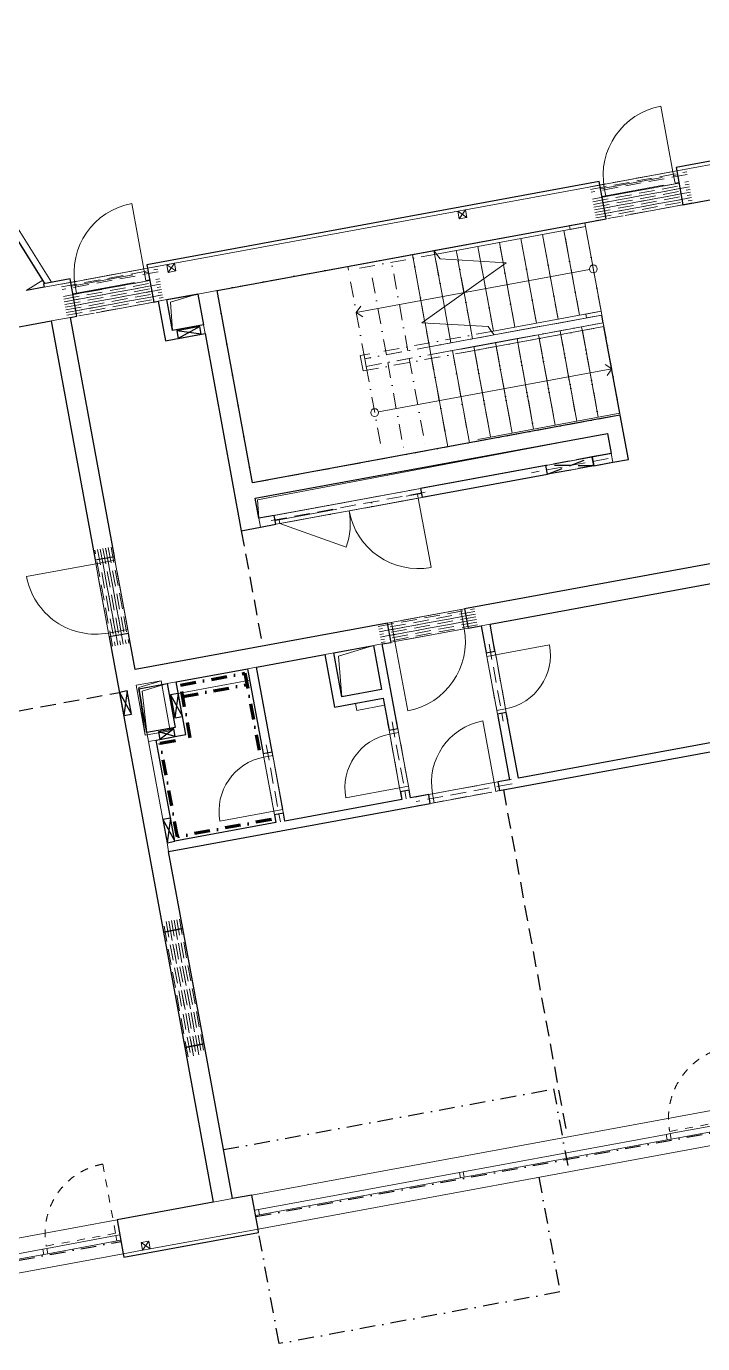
# Model space of a CAD drawing. Header units: millimetres. Extents: x -10647 to 220459, y -5491 to 72638.
# Drawn here: x 182392 to 191035, y -266 to 16568 of the extents above; entities that cross this region are included whole.
import ezdxf

# ---------------------------------------------------------------- set-up
doc = ezdxf.new("R2010")
doc.units = ezdxf.units.MM
for name, pattern in [('HA_Dash_2mm-S1mm', [200, 100, -100]), ('HA_Dash_3mm-S1mm', [300, 200, -100]), ('HA_DashDot_2_2mm-S0_6mm', [1650, 750, -450, 0, -450]), ('HA_DashDot_4mm-S1mm', [400, 200, -100, 0, -100])]:
    doc.linetypes.add(name, pattern=pattern)
for name, color, linetype, lineweight in [('A-AREA-____-OTLN', 9, 'Continuous', 25), ('A-DETL-____-HDLN', 9, 'HA_Dash_3mm-S1mm', 25), ('A-DETL-____-OTLN', 9, 'Continuous', 25), ('A-DETL-____-THIN', 9, 'Continuous', 9), ('A-DETL-GENF-OTLN', 9, 'Continuous', 9), ('A-DOOR-____-MCUT', 9, 'HA_DashDot_2_2mm-S0_6mm', 9), ('A-DOOR-____-OTLN', 9, 'Continuous', 9), ('A-DOOR-FRAM-MCUT', 9, 'Continuous', 9), ('A-DOOR-FRAM-OTLN', 9, 'Continuous', 9), ('A-FLOR-____-OTLN', 9, 'Continuous', 9), ('A-FLOR-____-OVHD', 9, 'HA_DashDot_4mm-S1mm', 25), ('A-FLOR-HRAL-MBND', 9, 'HA_DashDot_4mm-S1mm', 9), ('A-FLOR-HRAL-OTLN', 9, 'Continuous', 9), ('A-GENM-____-HDLN', 9, 'HA_Dash_3mm-S1mm', 9), ('A-GENM-____-MCUT', 9, 'HA_Dash_3mm-S1mm', 25), ('A-GENM-____-OTLN', 9, 'Continuous', 9), ('A-GLAZ-CURT-MCUT', 9, 'Continuous', 5), ('A-GLAZ-CURT-OTLN', 9, 'Continuous', 5), ('A-GLAZ-CWMG-MCUT', 9, 'Continuous', 5), ('A-GLAZ-CWMG-OTLN', 9, 'Continuous', 5), ('A-WALL-____-MCUT', 9, 'Continuous', 25), ('A-WALL-____-OTLN', 9, 'Continuous', 9), ('I-WALL-____-MCUT', 9, 'Continuous', 25), ('I-WALL-____-OTLN', 9, 'Continuous', 9), ('M-HVAC-DUCT-OTLN', 9, 'Continuous', 9), ('S-STRS-____-MBND', 9, 'HA_DashDot_4mm-S1mm', 9), ('S-STRS-____-OTLN', 9, 'Continuous', 9)]:
    doc.layers.add(name, color=color, linetype=linetype, lineweight=lineweight)

# ---------------------------------------------------------------- blocks, each defined once
blk = doc.blocks.new('HA_DR_Single_Swing_Solid - In_OJ_900x2100_Vstupni-2215765-schema POHLEDU D_130_6300')
at = {"layer": 'A-DOOR-____-MCUT'}
for p, q in [((-450, 125), (450, 125)), ((-450, -125), (450, -125))]:
    blk.add_line(p, q, dxfattribs=at)
at = {"layer": 'A-DOOR-____-OTLN', "lineweight": 5}
blk.add_line((450, 1025), (450, 125), dxfattribs=at)
at = {"layer": 'A-DOOR-____-OTLN'}
for p, q in [((-500, 125), (500, 125)), ((-500, -125), (500, -125))]:
    blk.add_line(p, q, dxfattribs=at)
at = {"layer": 'A-DOOR-____-OTLN', "lineweight": 5}
blk.add_arc((450, 125), 900, 90, 180, dxfattribs=at)
at = {"layer": 'A-DOOR-FRAM-MCUT'}
for p, q in [((-500, 125), (-450, 125)), ((-450, 125), (-450, -125)), ((450, 125), (500, 125)), ((450, -125), (450, 125)), ((-450, -125), (-500, -125)), ((500, -125), (450, -125))]:
    blk.add_line(p, q, dxfattribs=at)
blk = doc.blocks.new('HA_DR_Single_Swing_Solid_ButtFrame - In_FAS_900x2350_Unik-2108754-schema POHLEDU D_130_6300')
at = {"layer": 'A-DOOR-____-MCUT'}
for p, q in [((-450, 170), (450, 170)), ((-450, 70), (450, 70))]:
    blk.add_line(p, q, dxfattribs=at)
at = {"layer": 'A-DOOR-____-OTLN', "lineweight": 5}
blk.add_line((450, 1070), (450, 170), dxfattribs=at)
blk.add_arc((450, 170), 900, 90, 180, dxfattribs=at)
at = {"layer": 'A-DOOR-FRAM-MCUT'}
for p, q in [((-500, 170), (-450, 170)), ((-450, 170), (-450, 70)), ((450, 170), (500, 170)), ((450, 70), (450, 170)), ((-450, 70), (-500, 70)), ((500, 70), (450, 70))]:
    blk.add_line(p, q, dxfattribs=at)
at = {"layer": 'A-DOOR-FRAM-OTLN', "linetype": 'HA_DashDot_2_2mm-S0_6mm'}
for p, q in [((500, 220), (-500, 220)), ((500, -220), (-500, -220))]:
    blk.add_line(p, q, dxfattribs=at)
blk = doc.blocks.new('HA_DR_Single_Swing_Solid - In_OJ_800x2100-2215786-schema POHLEDU D_130_6300')
at = {"layer": 'A-DOOR-____-MCUT'}
for p, q in [((-400, 57.5), (400, 57.5)), ((-400, -57.5), (400, -57.5))]:
    blk.add_line(p, q, dxfattribs=at)
at = {"layer": 'A-DOOR-____-OTLN', "lineweight": 5}
blk.add_line((400, 857.5), (400, 57.5), dxfattribs=at)
blk.add_arc((400, 57.5), 800, 90, 180, dxfattribs=at)
at = {"layer": 'A-DOOR-FRAM-MCUT'}
for p, q in [((-450, 57.5), (-400, 57.5)), ((-400, 57.5), (-400, -57.5)), ((400, 57.5), (450, 57.5)), ((400, -57.5), (400, 57.5)), ((-400, -57.5), (-450, -57.5)), ((450, -57.5), (400, -57.5))]:
    blk.add_line(p, q, dxfattribs=at)
blk = doc.blocks.new('HA_DR_Single_Swing_Solid - In_OJ_700x2100-2215885-schema POHLEDU D_130_6300')
at = {"layer": 'A-DOOR-____-MCUT'}
for p, q in [((-350, 57.5), (350, 57.5)), ((-350, -57.5), (350, -57.5))]:
    blk.add_line(p, q, dxfattribs=at)
at = {"layer": 'A-DOOR-____-OTLN', "lineweight": 5}
blk.add_line((350, -757.5), (350, -57.5), dxfattribs=at)
blk.add_arc((350, -57.5), 700, 180, 270, dxfattribs=at)
at = {"layer": 'A-DOOR-FRAM-MCUT'}
for p, q in [((-350, 57.5), (-400, 57.5)), ((-350, -57.5), (-350, 57.5)), ((400, 57.5), (350, 57.5)), ((350, 57.5), (350, -57.5)), ((-400, -57.5), (-350, -57.5)), ((350, -57.5), (400, -57.5))]:
    blk.add_line(p, q, dxfattribs=at)
blk = doc.blocks.new('Top Rail Type - Top Rail_Internal_-1380920-schema POHLEDU D_130_6300')
at = {"layer": 'A-FLOR-HRAL-OTLN'}
for p, q in [((14710, 11499.6), (14710, 11549.6)), ((14710, 11549.6), (14910, 11549.6)), ((14910, 11499.6), (14710, 11499.6)), ((14910, 11549.6), (14910, 11499.6))]:
    blk.add_line(p, q, dxfattribs=at)
blk = doc.blocks.new('Top Rail Type - Top Rail_Internal_-V81-schema POHLEDU D_130_6300')
at = {"layer": 'A-FLOR-HRAL-MBND'}
for p, q in [((11830, 11500), (11830, 11550)), ((12950, 11550), (11830, 11550)), ((12974, 11500), (11830, 11500))]:
    blk.add_line(p, q, dxfattribs=at)
at = {"layer": 'A-FLOR-HRAL-OTLN'}
for p, q in [((12950, 11550), (12974, 11500)), ((14910, 11550), (12950, 11550)), ((14910, 11500), (12974, 11500)), ((14910, 11500), (14910, 11550))]:
    blk.add_line(p, q, dxfattribs=at)
blk = doc.blocks.new('Top Rail Type - Top Rail_Internal_-1380936-schema POHLEDU D_130_6300')
at = {"layer": 'A-FLOR-HRAL-OTLN'}
for p, q in [((14710, 10350.4), (14710, 10400.4)), ((14710, 10400.4), (14910, 10400.4)), ((14910, 10350.4), (14710, 10350.4)), ((14910, 10400.4), (14910, 10350.4))]:
    blk.add_line(p, q, dxfattribs=at)
blk = doc.blocks.new('Top Rail Type - Top Rail_Internal_-V82-schema POHLEDU D_130_6300')
at = {"layer": 'A-FLOR-HRAL-MBND'}
for p, q in [((11780, 10400), (11780, 10200)), ((11905, 10400), (11780, 10400)), ((11830, 10350), (11830, 10250)), ((11905, 10350), (11830, 10350)), ((13486, 10400), (11905, 10400)), ((13510, 10350), (11905, 10350)), ((11780, 10200), (14910, 10200)), ((11830, 10250), (14910, 10250)), ((14910, 10250), (14910, 10200))]:
    blk.add_line(p, q, dxfattribs=at)
at = {"layer": 'A-FLOR-HRAL-OTLN'}
for p, q in [((13486, 10400), (13510, 10350)), ((14910, 10400), (13486, 10400)), ((14910, 10350), (13510, 10350)), ((14910, 10350), (14910, 10400))]:
    blk.add_line(p, q, dxfattribs=at)
blk = doc.blocks.new('HA_GM_Shaft_Rectangle - Default-2240307-schema POHLEDU D_130_6300')
at = {"layer": 'A-DETL-GENF-OTLN'}
for p, q in [((37, -37), (370, 0)), ((0, -570), (37, -37))]:
    blk.add_line(p, q, dxfattribs=at)
at = {"layer": 'A-GENM-____-OTLN'}
for p, q in [((0, -570), (0, 0)), ((0, 0), (370, 0)), ((370, 0), (370, -570)), ((370, -570), (0, -570))]:
    blk.add_line(p, q, dxfattribs=at)
blk = doc.blocks.new('HA_GM_Shaft_Rectangle - Default-2240317-schema POHLEDU D_130_6300')
at = {"layer": 'A-DETL-GENF-OTLN'}
for p, q in [((51.5, -51.5), (515, 0)), ((0, -570), (51.5, -51.5))]:
    blk.add_line(p, q, dxfattribs=at)
at = {"layer": 'A-GENM-____-OTLN'}
for p, q in [((0, -570), (0, 0)), ((0, 0), (515, 0)), ((515, 0), (515, -570)), ((515, -570), (0, -570))]:
    blk.add_line(p, q, dxfattribs=at)
blk = doc.blocks.new('HA_GM_Shaft_Rectangle - Default-2240301-schema POHLEDU D_130_6300')
at = {"layer": 'A-DETL-GENF-OTLN'}
for p, q in [((26, -26), (4580, 0)), ((0, -260), (26, -26))]:
    blk.add_line(p, q, dxfattribs=at)
at = {"layer": 'A-GENM-____-OTLN'}
for p, q in [((0, -260), (0, 0)), ((0, 0), (4580, 0)), ((4580, 0), (4580, -260)), ((4580, -260), (0, -260))]:
    blk.add_line(p, q, dxfattribs=at)
blk = doc.blocks.new('HA_GM_Shaft_Rectangle - Default-2240315-schema POHLEDU D_130_6300')
at = {"layer": 'A-DETL-GENF-OTLN'}
for p, q in [((40, -40), (400.4, 0)), ((0, -400), (40, -40))]:
    blk.add_line(p, q, dxfattribs=at)
at = {"layer": 'A-GENM-____-OTLN'}
for p, q in [((0, -400), (0, 0)), ((0, 0), (400.4, 0)), ((400.4, 0), (400.4, -400)), ((400.4, -400), (0, -400))]:
    blk.add_line(p, q, dxfattribs=at)
blk = doc.blocks.new('Obdélníková příčel - 50x70mm EXT-2011740-schema POHLEDU D_130_6300')
at = {"layer": 'A-GLAZ-CWMG-MCUT'}
for p, q in [((-50, 70), (0, 70)), ((-50, 0), (-50, 70)), ((0, 0), (-50, 0)), ((0, 70), (0, 0))]:
    blk.add_line(p, q, dxfattribs=at)
blk = doc.blocks.new('ABMV_CW_Single_Swing_Generic - Ex_Glass_SKLOPNE-2011742-schema POHLEDU D_130_6300')
at = {"layer": 'A-DOOR-____-OTLN', "linetype": 'HA_Dash_2mm-S1mm', "lineweight": 5}
for p in [(450, 930), (-450, 30)]:
    blk.add_line(p, (450, 30), dxfattribs=at)
blk.add_arc((450, 30), 900, 90, 180, dxfattribs=at)
blk = doc.blocks.new('Obdélníková příčel - 50x70mm EXT-1501617-schema POHLEDU D_130_6300')
at = {"layer": 'A-GLAZ-CWMG-OTLN'}
for p, q in [((6582, 1115), (5697, 952)), ((6595, 1046), (5709, 883))]:
    blk.add_line(p, q, dxfattribs=at)
blk = doc.blocks.new('Obdélníková příčel - 50x70mm EXT-2011734-schema POHLEDU D_130_6300')
at = {"layer": 'A-GLAZ-CWMG-MCUT'}
for p, q in [((-25, 70), (25, 70)), ((-25, 0), (-25, 70)), ((25, 0), (-25, 0)), ((25, 70), (25, 0))]:
    blk.add_line(p, q, dxfattribs=at)
blk = doc.blocks.new('Systémový panel - Sklo-2011743-schema POHLEDU D_130_6300')
at = {"layer": 'A-GLAZ-CURT-MCUT'}
for p, q in [((1300, 0), (-1300, 0)), ((-1300, 0), (-1300, -70)), ((1300, -70), (1300, 0)), ((-1300, -70), (1300, -70))]:
    blk.add_line(p, q, dxfattribs=at)
blk = doc.blocks.new('Systémový panel - Sklo-2012391-schema POHLEDU D_130_6300')
at = {"layer": 'A-GLAZ-CURT-MCUT'}
for p, q in [((1306.25, 0), (-1306.25, 0)), ((-1306.25, 0), (-1306.25, -70)), ((1306.25, -70), (1306.25, 0)), ((-1306.25, -70), (1306.25, -70))]:
    blk.add_line(p, q, dxfattribs=at)
blk = doc.blocks.new('ABMV_CW_Single_Swing_Generic - Ex_Glass_SKLOPNE-2012392-schema POHLEDU D_130_6300')
at = {"layer": 'A-DOOR-____-OTLN', "linetype": 'HA_Dash_2mm-S1mm', "lineweight": 5}
for p in [(462.5, 955), (-462.5, 30)]:
    blk.add_line(p, (462.5, 30), dxfattribs=at)
blk.add_arc((462.5, 30), 925, 90, 180, dxfattribs=at)
blk = doc.blocks.new('Obdélníková příčel - 50x70mm EXT-1501721-schema POHLEDU D_130_6300')
at = {"layer": 'A-GLAZ-CWMG-OTLN'}
for p, q in [((14573, 2585), (13663, 2418)), ((14585, 2516), (13676, 2349))]:
    blk.add_line(p, q, dxfattribs=at)
blk = doc.blocks.new('Systémový panel - Sklo-2012393-schema POHLEDU D_130_6300')
at = {"layer": 'A-GLAZ-CURT-MCUT'}
for p, q in [((1318.75, 0), (-1318.75, 0)), ((-1318.75, 0), (-1318.75, -70)), ((1318.75, -70), (1318.75, 0)), ((-1318.75, -70), (1318.75, -70))]:
    blk.add_line(p, q, dxfattribs=at)
blk = doc.blocks.new('HA_GM_Tiling_LineBased - Generic Tiles-2157057-schema POHLEDU D_130_6300')
at = {"layer": 'A-GENM-____-OTLN', "linetype": 'HA_DashDot_4mm-S1mm', "lineweight": 80}
blk.add_line((50, -50), (1270, -50), dxfattribs=at)
blk = doc.blocks.new('HA_GM_Tiling_LineBased - Generic Tiles-2157058-schema POHLEDU D_130_6300')
at = {"layer": 'A-GENM-____-OTLN', "linetype": 'HA_DashDot_4mm-S1mm', "lineweight": 80}
blk.add_line((50, -50), (1265, -50), dxfattribs=at)
blk = doc.blocks.new('HA_GM_Tiling_LineBased - Generic Tiles-2157059-schema POHLEDU D_130_6300')
at = {"layer": 'A-GENM-____-OTLN', "linetype": 'HA_DashDot_4mm-S1mm', "lineweight": 80}
blk.add_line((50, -50), (440, -50), dxfattribs=at)
blk = doc.blocks.new('HA_GM_Tiling_LineBased - Generic Tiles-2157060-schema POHLEDU D_130_6300')
at = {"layer": 'A-GENM-____-OTLN', "linetype": 'HA_DashDot_4mm-S1mm', "lineweight": 80}
blk.add_line((-50, -50), (635, -50), dxfattribs=at)
blk = doc.blocks.new('HA_GM_Tiling_LineBased - Generic Tiles-2157061-schema POHLEDU D_130_6300')
at = {"layer": 'A-GENM-____-OTLN', "linetype": 'HA_DashDot_4mm-S1mm', "lineweight": 80}
blk.add_line((50, -50), (885, -50), dxfattribs=at)
blk = doc.blocks.new('HA_GM_Tiling_LineBased - Generic Tiles-2157062-schema POHLEDU D_130_6300')
at = {"layer": 'A-GENM-____-OTLN', "linetype": 'HA_DashDot_4mm-S1mm', "lineweight": 80}
blk.add_line((50, -50), (1050, -50), dxfattribs=at)
blk = doc.blocks.new('HA_DR_Double_Swing_Solid_FrameButt - In_1800x2100_900-2119139-schema POHLEDU D_130_6300')
at = {"layer": 'A-DOOR-____-MCUT'}
for p, q in [((-900, -7), (900, -7)), ((-900, -58), (900, -58))]:
    blk.add_line(p, q, dxfattribs=at)
at = {"layer": 'A-DOOR-____-OTLN', "lineweight": 5}
for p, q in [((-121, -507), (-900, -58)), ((900, -957), (900, -58))]:
    blk.add_line(p, q, dxfattribs=at)
for centre, start, end in [((-900, -58), 330, 360), ((900, -58), 180, 270)]:
    blk.add_arc(centre, 900, start, end, dxfattribs=at)
at = {"layer": 'A-DOOR-FRAM-MCUT'}
for p, q in [((-900, -7), (-950, -7)), ((-950, -58), (-900, -58)), ((-900, -58), (-900, -7)), ((950, -7), (900, -7)), ((900, -7), (900, -58)), ((900, -58), (950, -58))]:
    blk.add_line(p, q, dxfattribs=at)
at = {"layer": 'A-DOOR-FRAM-OTLN', "linetype": 'HA_DashDot_2_2mm-S0_6mm'}
for p, q in [((950, 58), (-950, 58)), ((950, -58), (-950, -58))]:
    blk.add_line(p, q, dxfattribs=at)
blk = doc.blocks.new('TB_Porotherm KP11_5_1000mm - TB_Porotherm KP11_5_1000mm-1965691-schema POHLEDU D_130_6300')
at = {"layer": 'A-GENM-____-HDLN'}
for p, q in [((-500, 57.5), (500, 57.5)), ((-500, 0), (500, 0)), ((500, -57.5), (-500, -57.5))]:
    blk.add_line(p, q, dxfattribs=at)
blk = doc.blocks.new('TB_Porotherm KP11_5_2000mm - TB_Porotherm KP11_5_2000mm-1976121-schema POHLEDU D_130_6300')
at = {"layer": 'A-GENM-____-HDLN'}
for p, q in [((-1000, 57.5), (1000, 57.5)), ((-1000, 0), (1000, 0)), ((1000, -57.5), (-1000, -57.5))]:
    blk.add_line(p, q, dxfattribs=at)
blk = doc.blocks.new('TB_Porotherm KP7_1250mm - TB_Porotherm KP7_1250mm-1966492-schema POHLEDU D_130_6300')
at = {"layer": 'A-GENM-____-HDLN'}
for p, q in [((-625, 35), (625, 35)), ((-625, 0), (625, 0)), ((625, -35), (-625, -35))]:
    blk.add_line(p, q, dxfattribs=at)
blk = doc.blocks.new('TB_Porotherm KP7_1750mm - TB_Porotherm KP7_1750mm-1974515-schema POHLEDU D_130_6300')
at = {"layer": 'A-GENM-____-HDLN'}
for p, q in [((-875, 35), (875, 35)), ((-875, 0), (875, 0)), ((875, -35), (-875, -35))]:
    blk.add_line(p, q, dxfattribs=at)
blk = doc.blocks.new('TB_Porotherm KP11_5_1250mm - TB_Porotherm KP11_5_1250mm-1972106-schema POHLEDU D_130_6300')
at = {"layer": 'A-GENM-____-HDLN'}
for p, q in [((-625, 57.5), (625, 57.5)), ((-625, 0), (625, 0)), ((625, -57.5), (-625, -57.5))]:
    blk.add_line(p, q, dxfattribs=at)
blk = doc.blocks.new('Obdélníková příčel - 50x70mm EXT-2011748-schema POHLEDU D_130_6300')
at = {"layer": 'A-GLAZ-CWMG-MCUT'}
for p, q in [((0, 70), (-50, 70)), ((-50, 70), (-50, 0)), ((-50, 0), (0, 0)), ((0, 0), (0, 70))]:
    blk.add_line(p, q, dxfattribs=at)
blk = doc.blocks.new('HA_GM_Tiling_LineBased - Generic Tiles-2155796-schema POHLEDU D_130_6300')
at = {"layer": 'A-GENM-____-OTLN', "linetype": 'HA_DashDot_4mm-S1mm', "lineweight": 80}
blk.add_line((50, -50), (880, -50), dxfattribs=at)
blk = doc.blocks.new('HA_GM_Opening_Rectangle_WallBased - Default-2177365-schema POHLEDU D_130_6300')
at = {"layer": 'A-GENM-____-MCUT'}
for p, q in [((425, 57.5), (-175, -57.5)), ((-175, 57.5), (425, -57.5)), ((-175, 57.5), (-175, -57.5)), ((-175, 57.5), (425, 57.5)), ((425, 57.5), (425, -57.5)), ((-175, -57.5), (425, -57.5))]:
    blk.add_line(p, q, dxfattribs=at)
blk = doc.blocks.new('HA_GM_Opening_Rectangle_WallBased - Default-2259489-schema POHLEDU D_130_6300')
at = {"layer": 'A-GENM-____-MCUT'}
blk.add_line((-25, 125), (275, 125), dxfattribs=at)
blk = doc.blocks.new('HA_SYMB_Staircase_Arrow - Default-1660481-schema POHLEDU D_130_6300')
at = {"layer": 'A-DETL-GENF-OTLN'}
for p, q in [((3080, 0), (3009, 71)), ((3080, 0), (3009, -71)), ((50, 0), (3080, 0))]:
    blk.add_line(p, q, dxfattribs=at)
blk.add_circle((0, 0), 50, dxfattribs=at)
blk = doc.blocks.new('185-01_OBJEKT A_Central_rvt-5-schema POHLEDU D_130_6300')
at = {"layer": 'A-AREA-____-OTLN'}
for p, q in [((12809, 12779), (12791, 12878)), ((13021, 11624), (12818, 12730))]:
    blk.add_line(p, q, dxfattribs=at)
at = {"layer": 'A-DETL-____-HDLN'}
for p, q in [((8183, 10123), (8455, 8648)), ((2963, 7383), (6626, 8057)), ((11533, 6810), (12347, 2384))]:
    blk.add_line(p, q, dxfattribs=at)
at = {"layer": 'A-DETL-____-OTLN'}
for p, q in [((5674, 13281), (5037, 14298)), ((7653, 12730), (7358, 12676)), ((7358, 12676), (7376, 12578)), ((7671, 12632), (7358, 12676)), ((7653, 12730), (7376, 12578)), ((7376, 12578), (7671, 12632)), ((7671, 12632), (7653, 12730)), ((6725, 8075), (6626, 8057)), ((6626, 8057), (6680, 7762)), ((6626, 8057), (6779, 7780)), ((6725, 8075), (6680, 7762)), ((6779, 7780), (6725, 8075)), ((7376, 8043), (7278, 8025)), ((7278, 8025), (7332, 7730)), ((7278, 8025), (7430, 7748)), ((7376, 8043), (7332, 7730)), ((7430, 7748), (7376, 8043)), ((6680, 7762), (6779, 7780)), ((7332, 7730), (7430, 7748)), ((7322, 7591), (7125, 7554)), ((7322, 7591), (7144, 7456)), ((7340, 7492), (7322, 7591)), ((7125, 7554), (7144, 7456)), ((7340, 7492), (7125, 7554)), ((7144, 7456), (7340, 7492)), ((7278, 6449), (7180, 6431)), ((7180, 6431), (7234, 6136)), ((7180, 6431), (7332, 6154)), ((7278, 6449), (7234, 6136)), ((7332, 6154), (7278, 6449)), ((7234, 6136), (7332, 6154))]:
    blk.add_line(p, q, dxfattribs=at)
at = {"layer": 'A-DETL-____-THIN'}
for p, q in [((9642, 7916), (9996, 7981)), ((9658, 7827), (9642, 7916)), ((9996, 7981), (10012, 7892)), ((10012, 7892), (9658, 7827))]:
    blk.add_line(p, q, dxfattribs=at)
at = {"layer": 'A-FLOR-____-OTLN'}
for p, q in [((13777, 14564), (12793, 14383)), ((7873, 13192), (10646, 13703)), ((7015, 13320), (6032, 13139)), ((12791, 12878), (12809, 12779)), ((12818, 12730), (13021, 11624)), ((11208, 11265), (8325, 10734)), ((10474, 10662), (8605, 10318)), ((8317, 1632), (14587, 2786)), ((572, 207), (6596, 1315))]:
    blk.add_line(p, q, dxfattribs=at)
at = {"layer": 'A-FLOR-____-OVHD'}
for p, q in [((7956, 2213), (12175, 2989)), ((12175, 2989), (12355, 2009)), ((8368, 1357), (14637, 2511)), ((11986, 1860), (12256, 395)), ((8666, -266), (8397, 1199)), ((623, -68), (6647, 1040)), ((12256, 395), (8666, -266))]:
    blk.add_line(p, q, dxfattribs=at)
at = {"layer": 'A-WALL-____-MCUT'}
for p, q in [((17305, 15422), (13740, 14765)), ((13740, 14765), (13748, 14721)), ((13748, 14721), (13827, 14288)), ((13827, 14288), (16443, 14770)), ((12756, 14584), (6978, 13521)), ((12764, 14540), (12756, 14584)), ((12844, 14108), (12764, 14540)), ((7873, 13193), (12844, 14108)), ((6978, 13521), (6986, 13477)), ((6986, 13477), (7066, 13044)), ((5995, 13340), (5656, 13278)), ((6003, 13296), (5995, 13340)), ((5664, 13234), (5438, 13192)), ((5656, 13278), (5664, 13234)), ((6082, 12863), (6003, 13296)), ((7233, 13075), (7627, 13147)), ((7066, 13044), (7120, 13054)), ((4238, 12524), (5753, 12803)), ((5999, 12848), (6082, 12863)), ((7825, 1542), (6596, 1315)), ((8317, 1632), (8071, 1587)), ((8397, 1199), (8317, 1632)), ((6596, 1315), (6675, 883)), ((8405, 1155), (8397, 1199)), ((6684, 838), (8405, 1155)), ((6675, 883), (6684, 838))]:
    blk.add_line(p, q, dxfattribs=at)
at = {"layer": 'A-WALL-____-MCUT', "lineweight": 9}
for p, q in [((13748, 14721), (16969, 15314)), ((16969, 15314), (13748, 14721)), ((11048, 14224), (12764, 14540)), ((12764, 14540), (11048, 14224)), ((6986, 13477), (10950, 14206)), ((10950, 14206), (6986, 13477)), ((5664, 13234), (5919, 13281)), ((5919, 13281), (5664, 13234)), ((5919, 13281), (6003, 13296)), ((6003, 13296), (5919, 13281)), ((7873, 13193), (7627, 13147)), ((7233, 13075), (7120, 13054)), ((5999, 12848), (5753, 12803)), ((7720, 12641), (7699, 12754)), ((12933, 10997), (12912, 11110)), ((8408, 10282), (8429, 10168)), ((11362, 8929), (11249, 8908)), ((9985, 8675), (9872, 8655)), ((9365, 8561), (9252, 8541)), ((8377, 8379), (8264, 8359)), ((7349, 8190), (7236, 8170)), ((6975, 7542), (6996, 7429)), ((7094, 7447), (6996, 7429)), ((7234, 6136), (6996, 7429)), ((6996, 7429), (7234, 6136)), ((7234, 6136), (7332, 6154)), ((7234, 6136), (7255, 6022)), ((7825, 1542), (8071, 1587)), ((7020, 946), (8397, 1199)), ((8397, 1199), (7020, 946)), ((6675, 883), (6921, 928)), ((6921, 928), (6675, 883))]:
    blk.add_line(p, q, dxfattribs=at)
at = {"layer": 'A-WALL-____-OTLN'}
for p, q in [((12764, 14540), (13748, 14721)), ((12793, 14383), (13777, 14564)), ((6003, 13296), (6986, 13477)), ((6032, 13139), (7015, 13320)), ((8317, 1632), (14587, 2786)), ((14666, 2353), (8397, 1199)), ((572, 207), (6596, 1315)), ((6675, 883), (652, -226))]:
    blk.add_line(p, q, dxfattribs=at)
at = {"layer": 'I-WALL-____-MCUT'}
for p, q in [((7627, 13147), (7699, 12754)), ((8325, 10734), (7873, 13193)), ((7120, 13054), (7214, 12548)), ((7306, 12682), (7233, 13075)), ((5753, 12803), (6315, 9749)), ((6561, 9794), (5999, 12848)), ((7699, 12754), (7306, 12682)), ((7327, 12569), (7720, 12641)), ((7720, 12641), (8183, 10123)), ((7214, 12548), (7327, 12569)), ((12829, 11563), (8325, 10734)), ((13026, 11599), (12829, 11563)), ((13130, 11034), (13026, 11599)), ((8361, 10537), (12865, 11366)), ((12865, 11366), (12912, 11110)), ((12912, 11110), (12667, 11065)), ((12076, 10957), (10474, 10662)), ((12097, 10843), (12076, 10957)), ((12667, 11065), (12687, 10952)), ((12687, 10952), (12933, 10997)), ((12933, 10997), (13130, 11034)), ((10495, 10549), (12097, 10843)), ((10474, 10662), (10495, 10549)), ((8408, 10282), (8361, 10537)), ((8605, 10318), (8408, 10282)), ((8626, 10205), (8605, 10318)), ((17522, 10317), (11036, 9123)), ((8183, 10123), (8429, 10168)), ((8429, 10168), (8626, 10205)), ((6315, 9749), (6561, 9794)), ((11362, 8929), (14209, 9453)), ((11036, 9123), (11081, 8877)), ((10053, 8942), (6827, 8348)), ((10098, 8696), (10053, 8942)), ((11425, 8585), (11362, 8929)), ((6742, 8811), (6496, 8765)), ((6496, 8765), (7190, 4994)), ((6827, 8348), (6742, 8811)), ((11081, 8877), (11249, 8908)), ((11249, 8908), (11312, 8564)), ((9365, 8561), (9872, 8655)), ((9872, 8655), (9975, 8094)), ((9985, 8675), (10098, 8696)), ((10184, 7594), (9985, 8675)), ((8377, 8379), (9252, 8541)), ((9252, 8541), (9376, 7867)), ((9468, 8001), (9365, 8561)), ((11312, 8564), (11425, 8585)), ((7349, 8190), (8264, 8359)), ((8264, 8359), (8463, 7277)), ((8576, 7298), (8377, 8379)), ((6872, 8103), (7236, 8170)), ((6975, 7542), (6872, 8103)), ((7236, 8170), (7339, 7609)), ((7473, 7517), (7349, 8190)), ((9975, 8094), (9468, 8001)), ((9489, 7888), (9996, 7981)), ((9996, 7981), (10071, 7573)), ((9376, 7867), (9489, 7888)), ((11570, 7798), (11457, 7777)), ((11457, 7777), (11611, 6941)), ((11724, 6962), (11570, 7798)), ((7339, 7609), (6975, 7542)), ((10071, 7573), (10184, 7594)), ((7094, 7447), (7360, 7496)), ((7332, 6154), (7094, 7447)), ((7360, 7496), (7473, 7517)), ((11484, 6801), (14975, 7443)), ((14954, 7556), (11724, 6962)), ((8463, 7277), (8576, 7298)), ((11611, 6941), (11463, 6914)), ((11463, 6914), (11484, 6801)), ((10329, 6807), (10216, 6786)), ((10216, 6786), (10234, 6688)), ((10347, 6708), (10329, 6807)), ((10578, 6751), (10347, 6708)), ((10599, 6638), (10578, 6751)), ((7255, 6022), (10599, 6638)), ((10234, 6688), (8739, 6412)), ((8721, 6511), (8608, 6490)), ((8608, 6490), (8626, 6392)), ((8739, 6412), (8721, 6511)), ((8626, 6392), (7332, 6154)), ((7436, 5039), (7255, 6022)), ((7190, 4994), (7436, 5039)), ((7436, 5039), (7190, 4994)), ((7190, 4994), (7461, 3519)), ((7707, 3564), (7436, 5039)), ((7707, 3564), (7461, 3519)), ((7461, 3519), (7707, 3564)), ((8071, 1587), (7707, 3564)), ((7461, 3519), (7825, 1542))]:
    blk.add_line(p, q, dxfattribs=at)
at = {"layer": 'I-WALL-____-OTLN'}
for p, q in [((12076, 10957), (12667, 11065)), ((12687, 10952), (12097, 10843)), ((8605, 10318), (10474, 10662)), ((10445, 10540), (8675, 10214)), ((11448, 7826), (11321, 8515)), ((11434, 8535), (11561, 7847)), ((7349, 8190), (8264, 8359)), ((8291, 8211), (8264, 8359)), ((7349, 8190), (7376, 8043)), ((8291, 8211), (7376, 8043)), ((10207, 6835), (10080, 7524)), ((10193, 7544), (10320, 6856)), ((8585, 7248), (8712, 6560)), ((8599, 6539), (8472, 7228))]:
    blk.add_line(p, q, dxfattribs=at)
at = {"layer": 'M-HVAC-DUCT-OTLN', "lineweight": 5}
for p, q in [((10950, 14206), (11048, 14224)), ((10950, 14206), (11066, 14126)), ((10968, 14108), (10950, 14206)), ((10968, 14108), (11048, 14224)), ((11048, 14224), (11066, 14126)), ((11066, 14126), (10968, 14108)), ((7232, 13522), (7330, 13540)), ((7232, 13522), (7348, 13442)), ((7250, 13424), (7232, 13522)), ((7250, 13424), (7330, 13540)), ((7330, 13540), (7348, 13442)), ((7348, 13442), (7250, 13424)), ((6903, 1026), (7002, 1044)), ((6903, 1026), (7020, 946)), ((6921, 928), (6903, 1026)), ((6921, 928), (7002, 1044)), ((7002, 1044), (7020, 946)), ((7020, 946), (6921, 928))]:
    blk.add_line(p, q, dxfattribs=at)
at = {"layer": 'S-STRS-____-MBND'}
for p, q in [((10646, 13703), (9544, 13500)), ((10526, 12805), (10370, 13652)), ((10526, 12805), (10370, 13652)), ((10778, 12985), (10646, 13703)), ((10778, 12985), (10646, 13703)), ((9544, 13500), (7872, 13193)), ((9761, 12320), (9544, 13500)), ((9761, 12320), (9544, 13500)), ((10037, 12371), (9820, 13551)), ((10037, 12371), (9820, 13551)), ((10312, 12421), (10095, 13602)), ((10312, 12421), (10095, 13602)), ((11030, 13164), (10953, 13582)), ((11030, 13164), (10953, 13582)), ((11281, 13343), (11240, 13566)), ((11281, 13343), (11240, 13566)), ((11533, 13522), (11528, 13550)), ((11533, 13522), (11528, 13550)), ((7872, 13193), (8325, 10734)), ((9780, 12222), (12809, 12779)), ((10588, 12472), (10531, 12778)), ((10588, 12472), (10531, 12778)), ((10863, 12523), (10819, 12761)), ((10863, 12523), (10819, 12761)), ((11138, 12574), (11107, 12745)), ((11138, 12574), (11107, 12745)), ((11983, 12627), (12200, 11447)), ((11983, 12627), (12200, 11447)), ((12258, 12678), (12475, 11498)), ((12258, 12678), (12475, 11498)), ((12533, 12729), (12750, 11548)), ((12533, 12729), (12750, 11548)), ((12809, 12779), (13026, 11599)), ((11413, 12624), (9761, 12320)), ((11156, 12475), (11374, 11295)), ((11156, 12475), (11374, 11295)), ((11432, 12526), (11649, 11346)), ((11432, 12526), (11649, 11346)), ((11707, 12577), (11924, 11396)), ((11707, 12577), (11924, 11396)), ((9780, 12222), (9761, 12320)), ((10330, 12323), (10547, 11143)), ((10330, 12323), (10547, 11143)), ((10606, 12374), (10823, 11194)), ((10606, 12374), (10823, 11194)), ((10881, 12424), (11098, 11244)), ((10881, 12424), (11098, 11244)), ((9780, 12222), (9997, 11042)), ((9780, 12222), (9997, 11042)), ((10055, 12272), (10272, 11092)), ((10055, 12272), (10272, 11092)), ((9997, 11042), (13026, 11599)), ((8325, 10734), (9997, 11042))]:
    blk.add_line(p, q, dxfattribs=at)
at = {"layer": 'S-STRS-____-MBND', "linetype": 'Continuous', "lineweight": 5}
for p, q in [((10678, 13658), (10723, 13595)), ((11569, 13547), (10490, 12780)), ((10723, 13595), (11569, 13547)), ((10490, 12780), (11337, 12732)), ((11337, 12732), (11381, 12669))]:
    blk.add_line(p, q, dxfattribs=at)
at = {"layer": 'S-STRS-____-OTLN'}
for p, q in [((12781, 12927), (12583, 14008)), ((11528, 13550), (11481, 13805)), ((11955, 12775), (11756, 13856)), ((12231, 12826), (12032, 13907)), ((12506, 12876), (12307, 13957)), ((10953, 13582), (10930, 13704)), ((11240, 13566), (11206, 13755)), ((11680, 12724), (11533, 13522)), ((11405, 12674), (11281, 13343)), ((11107, 12745), (11030, 13164)), ((10819, 12761), (10778, 12985)), ((10531, 12778), (10526, 12805)), ((12515, 12827), (12240, 12776)), ((12791, 12878), (12515, 12827)), ((11689, 12675), (11414, 12624)), ((11964, 12726), (11689, 12675)), ((12240, 12776), (11964, 12726)), ((11414, 12624), (11413, 12624))]:
    blk.add_line(p, q, dxfattribs=at)
at = {"layer": 'S-STRS-____-OTLN', "linetype": 'HA_DashDot_4mm-S1mm'}
for p, q in [((12781, 12927), (12583, 14008)), ((11528, 13550), (11481, 13805)), ((11955, 12775), (11756, 13856)), ((12231, 12826), (12032, 13907)), ((12506, 12876), (12307, 13957)), ((10953, 13582), (10930, 13704)), ((11240, 13566), (11206, 13755)), ((11680, 12724), (11533, 13522)), ((11405, 12674), (11281, 13343)), ((11107, 12745), (11030, 13164)), ((10819, 12761), (10778, 12985)), ((10531, 12778), (10526, 12805))]:
    blk.add_line(p, q, dxfattribs=at)
at = {"layer": 'A-DETL-GENF-OTLN', "color": 10, "linetype": 'HA_DashDot_4mm-S1mm', "lineweight": 25}
for p, rotation in [((12682, 13468), 190.4270886610798), ((9888, 11632), 10.42708866108006)]:
    blk.add_blockref('HA_SYMB_Staircase_Arrow - Default-1660481-schema POHLEDU D_130_6300', p, dxfattribs=dict(at, rotation=rotation))
at = {"layer": 'A-DOOR-____-OTLN', "lineweight": 9}
for name, p, rotation in [('HA_DR_Single_Swing_Solid_ButtFrame - In_FAS_900x2350_Unik-2108754-schema POHLEDU D_130_6300', (13296, 14414), 10.42708866108217), ('HA_DR_Single_Swing_Solid_ButtFrame - In_FAS_900x2350_Unik-2108754-schema POHLEDU D_130_6300', (6534, 13170), 10.42708866108217), ('HA_DR_Double_Swing_Solid_FrameButt - In_1800x2100_900-2119139-schema POHLEDU D_130_6300', (9550, 10433), 10.42708866108196), ('HA_DR_Single_Swing_Solid - In_OJ_900x2100_Vstupni-2215765-schema POHLEDU D_130_6300', (6528, 9280), 100.4270886610821), ('HA_DR_Single_Swing_Solid - In_OJ_900x2100_Vstupni-2215765-schema POHLEDU D_130_6300', (10567, 8910), 190.4270886610822), ('HA_DR_Single_Swing_Solid - In_OJ_700x2100-2215885-schema POHLEDU D_130_6300', (11441, 8181), 100.4270886610819), ('HA_DR_Single_Swing_Solid - In_OJ_700x2100-2215885-schema POHLEDU D_130_6300', (10200, 7190), 280.4270886610819), ('HA_DR_Single_Swing_Solid - In_OJ_800x2100-2215786-schema POHLEDU D_130_6300', (11031, 6776), 10.42708866108217), ('HA_DR_Single_Swing_Solid - In_OJ_700x2100-2215885-schema POHLEDU D_130_6300', (8592, 6894), 280.4270886610819), ('ABMV_CW_Single_Swing_Generic - Ex_Glass_SKLOPNE-2012392-schema POHLEDU D_130_6300', (14118, 2501), 10.42708866108224), ('ABMV_CW_Single_Swing_Generic - Ex_Glass_SKLOPNE-2011742-schema POHLEDU D_130_6300', (6139, 1033), 10.42708866108224)]:
    blk.add_blockref(name, p, dxfattribs=dict(at, rotation=rotation))
at = {"layer": 'A-FLOR-HRAL-OTLN', "lineweight": 9, "rotation": 10.42708866108206}
for name in ['Top Rail Type - Top Rail_Internal_-V81-schema POHLEDU D_130_6300', 'Top Rail Type - Top Rail_Internal_-1380920-schema POHLEDU D_130_6300', 'Top Rail Type - Top Rail_Internal_-V82-schema POHLEDU D_130_6300', 'Top Rail Type - Top Rail_Internal_-1380936-schema POHLEDU D_130_6300']:
    blk.add_blockref(name, (0, 0), dxfattribs=at)
at = {"layer": 'A-GENM-____-OTLN', "lineweight": 9}
for name, p, rotation in [('TB_Porotherm KP7_1250mm - TB_Porotherm KP7_1250mm-1966492-schema POHLEDU D_130_6300', (13262, 14596), 10.42708866108206), ('TB_Porotherm KP7_1250mm - TB_Porotherm KP7_1250mm-1966492-schema POHLEDU D_130_6300', (13291, 14439), 10.42708866108206), ('TB_Porotherm KP7_1250mm - TB_Porotherm KP7_1250mm-1966492-schema POHLEDU D_130_6300', (13304, 14370), 10.42708866108206), ('TB_Porotherm KP7_1250mm - TB_Porotherm KP7_1250mm-1966492-schema POHLEDU D_130_6300', (13317, 14301), 10.42708866108206), ('TB_Porotherm KP7_1250mm - TB_Porotherm KP7_1250mm-1966492-schema POHLEDU D_130_6300', (13329, 14232), 10.42708866108206), ('TB_Porotherm KP7_1250mm - TB_Porotherm KP7_1250mm-1966492-schema POHLEDU D_130_6300', (6501, 13352), 10.42708866108206), ('TB_Porotherm KP7_1250mm - TB_Porotherm KP7_1250mm-1966492-schema POHLEDU D_130_6300', (6530, 13195), 10.42708866108206), ('TB_Porotherm KP7_1250mm - TB_Porotherm KP7_1250mm-1966492-schema POHLEDU D_130_6300', (6542, 13126), 10.42708866108206), ('TB_Porotherm KP7_1250mm - TB_Porotherm KP7_1250mm-1966492-schema POHLEDU D_130_6300', (6555, 13057), 10.42708866108206), ('TB_Porotherm KP7_1250mm - TB_Porotherm KP7_1250mm-1966492-schema POHLEDU D_130_6300', (6568, 12988), 10.42708866108206), ('HA_GM_Shaft_Rectangle - Default-2240315-schema POHLEDU D_130_6300', (7233, 13075), 10.42708866108196), ('HA_GM_Shaft_Rectangle - Default-2240301-schema POHLEDU D_130_6300', (8361, 10537), 10.42708866108196), ('TB_Porotherm KP11_5_1000mm - TB_Porotherm KP11_5_1000mm-1965691-schema POHLEDU D_130_6300', (12382, 10954), 190.4270886610822), ('HA_GM_Opening_Rectangle_WallBased - Default-2177365-schema POHLEDU D_130_6300', (12505, 10977), 190.4270886610819), ('TB_Porotherm KP11_5_2000mm - TB_Porotherm KP11_5_2000mm-1976121-schema POHLEDU D_130_6300', (9550, 10433), 190.4270886610822), ('TB_Porotherm KP7_1250mm - TB_Porotherm KP7_1250mm-1966492-schema POHLEDU D_130_6300', (6459, 9267), 280.4270886610821), ('TB_Porotherm KP7_1250mm - TB_Porotherm KP7_1250mm-1966492-schema POHLEDU D_130_6300', (6528, 9280), 280.4270886610821), ('TB_Porotherm KP7_1250mm - TB_Porotherm KP7_1250mm-1966492-schema POHLEDU D_130_6300', (6597, 9292), 280.4270886610821), ('TB_Porotherm KP7_1250mm - TB_Porotherm KP7_1250mm-1966492-schema POHLEDU D_130_6300', (10554, 8978), 190.4270886610819), ('TB_Porotherm KP7_1250mm - TB_Porotherm KP7_1250mm-1966492-schema POHLEDU D_130_6300', (10567, 8910), 190.4270886610819), ('TB_Porotherm KP7_1250mm - TB_Porotherm KP7_1250mm-1966492-schema POHLEDU D_130_6300', (10580, 8841), 190.4270886610819), ('HA_GM_Shaft_Rectangle - Default-2240317-schema POHLEDU D_130_6300', (9365, 8561), 10.42708866108196), ('TB_Porotherm KP11_5_1000mm - TB_Porotherm KP11_5_1000mm-1965691-schema POHLEDU D_130_6300', (11441, 8181), 280.4270886610821), ('HA_GM_Tiling_LineBased - Generic Tiles-2157061-schema POHLEDU D_130_6300', (7349, 8190), 10.42708866108185), ('HA_GM_Tiling_LineBased - Generic Tiles-2157062-schema POHLEDU D_130_6300', (8269, 8360), 280.4270886610819), ('HA_GM_Shaft_Rectangle - Default-2240307-schema POHLEDU D_130_6300', (6872, 8103), 10.42708866108196), ('HA_GM_Opening_Rectangle_WallBased - Default-2259489-schema POHLEDU D_130_6300', (6754, 8055), 280.427088661082), ('HA_GM_Tiling_LineBased - Generic Tiles-2157060-schema POHLEDU D_130_6300', (7473, 7517), 100.427088661082), ('HA_GM_Tiling_LineBased - Generic Tiles-2155796-schema POHLEDU D_130_6300', (7376, 8043), 10.42708866108189), ('TB_Porotherm KP11_5_1000mm - TB_Porotherm KP11_5_1000mm-1965691-schema POHLEDU D_130_6300', (10200, 7190), 280.4270886610821), ('HA_GM_Tiling_LineBased - Generic Tiles-2157059-schema POHLEDU D_130_6300', (7089, 7446), 10.42708866108192), ('HA_GM_Tiling_LineBased - Generic Tiles-2157058-schema POHLEDU D_130_6300', (7327, 6153), 100.427088661082), ('TB_Porotherm KP11_5_1000mm - TB_Porotherm KP11_5_1000mm-1965691-schema POHLEDU D_130_6300', (8592, 6894), 280.4270886610821), ('TB_Porotherm KP11_5_1250mm - TB_Porotherm KP11_5_1250mm-1972106-schema POHLEDU D_130_6300', (11031, 6776), 190.4270886610821), ('HA_GM_Tiling_LineBased - Generic Tiles-2157057-schema POHLEDU D_130_6300', (8626, 6392), 190.4270886610819), ('TB_Porotherm KP7_1750mm - TB_Porotherm KP7_1750mm-1974515-schema POHLEDU D_130_6300', (7380, 4266), 280.4270886610821), ('TB_Porotherm KP7_1750mm - TB_Porotherm KP7_1750mm-1974515-schema POHLEDU D_130_6300', (7449, 4279), 280.4270886610821), ('TB_Porotherm KP7_1750mm - TB_Porotherm KP7_1750mm-1974515-schema POHLEDU D_130_6300', (7517, 4291), 280.4270886610821)]:
    blk.add_blockref(name, p, dxfattribs=dict(at, rotation=rotation))
at = {"layer": 'A-GLAZ-CURT-OTLN', "lineweight": 9, "rotation": 10.42708866108224}
for name, p in [('Systémový panel - Sklo-2012393-schema POHLEDU D_130_6300', (12317, 2170)), ('Systémový panel - Sklo-2012391-schema POHLEDU D_130_6300', (9686, 1686)), ('Systémový panel - Sklo-2011743-schema POHLEDU D_130_6300', (4369, 707))]:
    blk.add_blockref(name, p, dxfattribs=at)
at = {"layer": 'A-GLAZ-CWMG-OTLN', "lineweight": 9}
for name in ['Obdélníková příčel - 50x70mm EXT-1501721-schema POHLEDU D_130_6300', 'Obdélníková příčel - 50x70mm EXT-1501617-schema POHLEDU D_130_6300']:
    blk.add_blockref(name, (0, 0), dxfattribs=at)
at = {"layer": 'A-GLAZ-CWMG-OTLN', "lineweight": 9, "extrusion": (0, 0, -1), "rotation": 169.5729113389178}
for name, p in [('Obdélníková příčel - 50x70mm EXT-2011734-schema POHLEDU D_130_6300', (-13638, 2413)), ('Obdélníková příčel - 50x70mm EXT-2011734-schema POHLEDU D_130_6300', (-10995, 1927)), ('Obdélníková příčel - 50x70mm EXT-2011740-schema POHLEDU D_130_6300', (-6631, 1124)), ('Obdélníková příčel - 50x70mm EXT-2011734-schema POHLEDU D_130_6300', (-5672, 947))]:
    blk.add_blockref(name, p, dxfattribs=at)
at = {"layer": 'A-GLAZ-CWMG-OTLN', "lineweight": 9, "rotation": 190.4270886610822}
blk.add_blockref('Obdélníková příčel - 50x70mm EXT-2011748-schema POHLEDU D_130_6300', (8352, 1440), dxfattribs=at)
blk = doc.blocks.new('Top Rail Type - Top Rail_Internal_-1405281-schema POHLEDU D_130_6300')
at = {"layer": 'A-FLOR-HRAL-OTLN'}
for p, q in [((10991, 12444), (12809, 12779)), ((12818, 12730), (11000, 12395)), ((12809, 12779), (12818, 12730))]:
    blk.add_line(p, q, dxfattribs=at)
blk = doc.blocks.new('Top Rail Type - Top Rail_Internal_-V76-schema POHLEDU D_130_6300')
at = {"layer": 'A-FLOR-HRAL-OTLN'}
for p, q in [((10991, 12444), (12809, 12779)), ((11000, 12395), (12818, 12730)), ((12809, 12779), (12818, 12730))]:
    blk.add_line(p, q, dxfattribs=at)
blk = doc.blocks.new('HA_GM_Shaft_Rectangle - Default-2321920-schema POHLEDU D_130_6300')
at = {"layer": 'A-DETL-GENF-OTLN'}
for p, q in [((32.5, -32.5), (325, 0)), ((0, -650), (32.5, -32.5))]:
    blk.add_line(p, q, dxfattribs=at)
at = {"layer": 'A-GENM-____-OTLN'}
for p, q in [((0, -650), (0, 0)), ((0, 0), (325, 0)), ((325, 0), (325, -650)), ((325, -650), (0, -650))]:
    blk.add_line(p, q, dxfattribs=at)
blk = doc.blocks.new('HA_GM_Shaft_Rectangle - Default-2321930-schema POHLEDU D_130_6300')
at = {"layer": 'A-DETL-GENF-OTLN'}
for p, q in [((26, -26), (4580, 0)), ((0, -260), (26, -26))]:
    blk.add_line(p, q, dxfattribs=at)
at = {"layer": 'A-GENM-____-OTLN'}
for p, q in [((0, -260), (0, 0)), ((0, 0), (4580, 0)), ((4580, 0), (4580, -260)), ((4580, -260), (0, -260))]:
    blk.add_line(p, q, dxfattribs=at)
blk = doc.blocks.new('HA_GM_Shaft_Rectangle - Default-2321934-schema POHLEDU D_130_6300')
at = {"layer": 'A-DETL-GENF-OTLN'}
for p, q in [((40, -40), (400, 0)), ((0, -400), (40, -40))]:
    blk.add_line(p, q, dxfattribs=at)
at = {"layer": 'A-GENM-____-OTLN'}
for p, q in [((0, -400), (0, 0)), ((0, 0), (400, 0)), ((400, 0), (400, -400)), ((400, -400), (0, -400))]:
    blk.add_line(p, q, dxfattribs=at)
blk = doc.blocks.new('HA_GM_Shaft_Rectangle - Default-2321892-schema POHLEDU D_130_6300')
at = {"layer": 'A-DETL-GENF-OTLN'}
for p, q in [((26, -26), (4580, 0)), ((0, -256), (26, -26))]:
    blk.add_line(p, q, dxfattribs=at)
at = {"layer": 'A-GENM-____-OTLN'}
for p, q in [((2100, -260), (200, -260)), ((4330, -260), (3730, -260))]:
    blk.add_line(p, q, dxfattribs=at)
blk = doc.blocks.new('Top Rail Type - Top Rail_Internal_-2230223-schema POHLEDU D_130_6300')
at = {"layer": 'A-FLOR-HRAL-OTLN'}
for p, q in [((11204, 11289), (13021, 11624)), ((13021, 11624), (13026, 11599))]:
    blk.add_line(p, q, dxfattribs=at)
blk = doc.blocks.new('Top Rail Type - Top Rail_Internal_-V86-schema POHLEDU D_130_6300')
at = {"layer": 'A-FLOR-HRAL-OTLN'}
for p, q in [((11204, 11289), (13021, 11624)), ((13021, 11624), (13026, 11599))]:
    blk.add_line(p, q, dxfattribs=at)

msp = doc.modelspace()

# ---------------------------------------------------------------- linework, layer by layer
at = {"layer": 'A-WALL-____-OTLN'}
for p, q in [((174514, 26237), (182603, 13323)), ((178336, 20286), (182714, 13297)), ((182391, 13190), (182603, 13323)), ((182603, 13323), (182629, 13281))]:
    msp.add_line(p, q, dxfattribs=at)
at = {"layer": 'S-STRS-____-OTLN'}
for p, q in [((187482, 12805), (187326, 13652)), ((187734, 12985), (187601, 13703)), ((187985, 13164), (187908, 13582)), ((188237, 13343), (188196, 13566)), ((188489, 13522), (188484, 13550)), ((187543, 12472), (187487, 12778)), ((187819, 12523), (187775, 12761)), ((188094, 12574), (188062, 12745)), ((188663, 12577), (188938, 12627)), ((188938, 12627), (189214, 12678)), ((189214, 12678), (189489, 12729)), ((189223, 12628), (189426, 11522)), ((189489, 12729), (189764, 12779)), ((189498, 12679), (189702, 11573)), ((189773, 12730), (189977, 11624)), ((187819, 12523), (187543, 12472)), ((187561, 12374), (187543, 12472)), ((188094, 12574), (187819, 12523)), ((187837, 12424), (188112, 12475)), ((188369, 12624), (188094, 12574)), ((188112, 12475), (188387, 12526)), ((188387, 12526), (188663, 12577)), ((188397, 12476), (188600, 11370)), ((188672, 12527), (188875, 11421)), ((188947, 12578), (189151, 11472)), ((187561, 12374), (187837, 12424)), ((187561, 12374), (187778, 11194)), ((187837, 12424), (188054, 11245)), ((188121, 12426), (188325, 11320))]:
    msp.add_line(p, q, dxfattribs=at)
at = {"layer": 'S-STRS-____-OTLN', "linetype": 'HA_DashDot_4mm-S1mm'}
for p, q in [((187482, 12805), (187326, 13652)), ((187734, 12985), (187601, 13703)), ((187985, 13164), (187908, 13582)), ((188237, 13343), (188196, 13566)), ((188489, 13522), (188484, 13550)), ((187543, 12472), (187487, 12778)), ((187819, 12523), (187775, 12761)), ((188094, 12574), (188062, 12745)), ((189223, 12628), (189426, 11522)), ((189498, 12679), (189702, 11573)), ((188397, 12476), (188600, 11370)), ((188672, 12527), (188875, 11421)), ((188947, 12578), (189151, 11472)), ((187561, 12374), (187778, 11194)), ((187837, 12424), (188054, 11245)), ((188121, 12426), (188325, 11320))]:
    msp.add_line(p, q, dxfattribs=at)

# ---------------------------------------------------------------- block references
at = {"color": 50, "lineweight": 5}
msp.add_blockref('185-01_OBJEKT A_Central_rvt-5-schema POHLEDU D_130_6300', (176956, 0), dxfattribs=at)
at = {"layer": 'A-FLOR-HRAL-OTLN'}
for name in ['Top Rail Type - Top Rail_Internal_-1405281-schema POHLEDU D_130_6300', 'Top Rail Type - Top Rail_Internal_-V76-schema POHLEDU D_130_6300', 'Top Rail Type - Top Rail_Internal_-2230223-schema POHLEDU D_130_6300', 'Top Rail Type - Top Rail_Internal_-V86-schema POHLEDU D_130_6300']:
    msp.add_blockref(name, (176956, 0), dxfattribs=at)
at = {"layer": 'A-GENM-____-OTLN', "lineweight": 5, "rotation": 10.42708866108199}
for name, p in [('HA_GM_Shaft_Rectangle - Default-2321934-schema POHLEDU D_130_6300', (184189, 13075)), ('HA_GM_Shaft_Rectangle - Default-2321930-schema POHLEDU D_130_6300', (185317, 10537)), ('HA_GM_Shaft_Rectangle - Default-2321892-schema POHLEDU D_130_6300', (185317, 10537)), ('HA_GM_Shaft_Rectangle - Default-2321920-schema POHLEDU D_130_6300', (183794, 8147))]:
    msp.add_blockref(name, p, dxfattribs=at)

doc.saveas('drawing.dxf')
